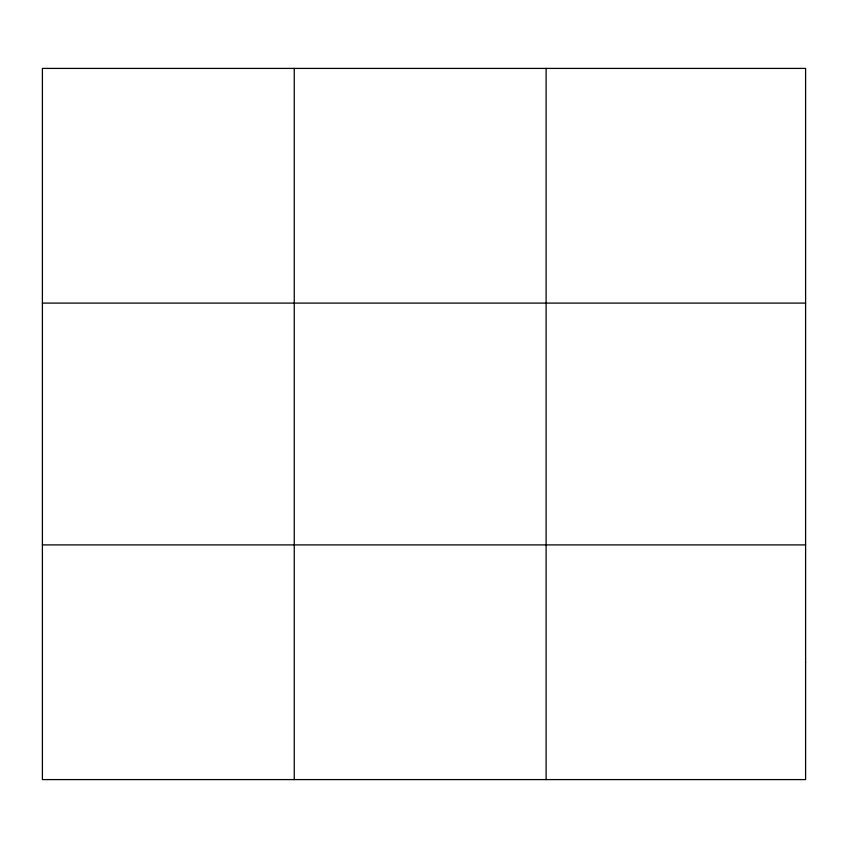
<?xml version="1.0" encoding="UTF-8"?>
<svg xmlns="http://www.w3.org/2000/svg" width="848" height="848" viewBox="0 0 848 848"><rect width="100%" height="100%" fill="white"/><g stroke="black" fill="none" stroke-linecap="round" stroke-linejoin="round"><path stroke-width="1.27" d="M294.256 68.412L294.256 779.588M546.112 68.412L546.112 779.588M42.4 303.096L805.6 303.096M42.4 544.904L805.6 544.904M805.6 662.246L805.6 779.588L42.4 779.588L42.4 68.412L805.6 68.412L805.6 662.246"/></g></svg>
